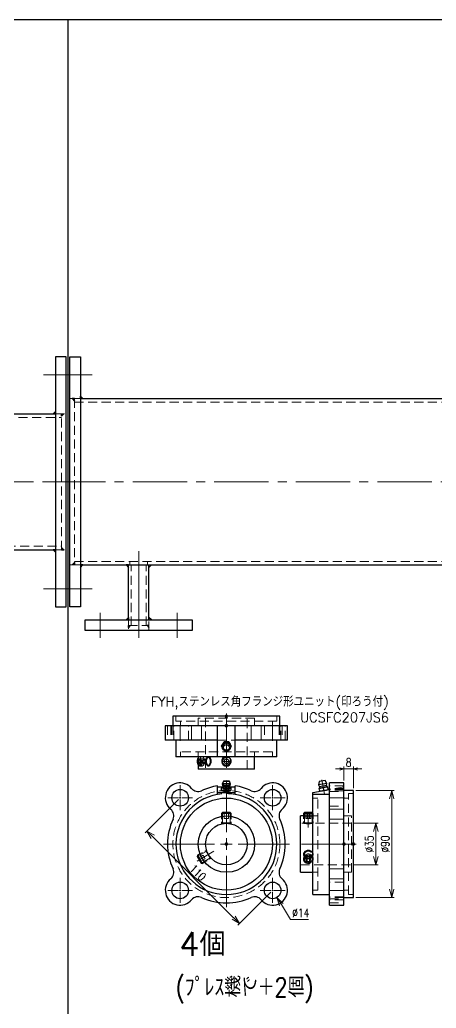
# Model space of a CAD drawing. Header units: millimetres. Extents: x 0 to 38884, y -3675 to 8056.
# Drawn here: x 26433 to 26783, y 7225 to 8056 of the extents above; entities that cross this region are included whole.
import ezdxf

# ---------------------------------------------------------------- set-up
doc = ezdxf.new("R2010")
doc.units = ezdxf.units.MM
doc.header["$LTSCALE"] = 2.4
doc.header["$PDMODE"] = 99
doc.header["$PDSIZE"] = 1
for name, pattern in [('CENTER2', [28.575, 19.05, -3.175, 3.175, -3.175]), ('Dashed', [2, 1, -1]), ('HIDDEN2', [4.7625, 3.175, -1.5875])]:
    doc.linetypes.add(name, pattern=pattern)
for name, color, linetype, lineweight in [('01_外形線', 7, 'Continuous', 25), ('02_細線', 5, 'Continuous', 13), ('03_かくれ線', 6, 'HIDDEN2', 13), ('04_中心線', 1, 'CENTER2', 9), ('06_文字', 7, 'Continuous', 13), ('07_寸法線', 3, 'Continuous', 9), ('08_DIM', 3, 'Continuous', 13)]:
    doc.layers.add(name, color=color, linetype=linetype, lineweight=lineweight)
doc.styles.add('KSS_TXT', font='txt.shx', dxfattribs={"bigfont": 'extfont2.shx'})
doc.styles.get("Standard").update_dxf_attribs({"font": 'txt.shx', "bigfont": 'extfont2.shx'})
doc.styles.add('寸法用', font='simplex.shx', dxfattribs={"width": 0.8, "bigfont": '@extfont2.shx'})
doc.dimstyles.new('機械製図用', dxfattribs={"dimtxt": 3.5, "dimasz": 3.5, "dimexe": 2, "dimexo": 0, "dimgap": 1.2, "dimtad": 1, "dimdsep": 46, "dimtxsty": '寸法用', "dimblk": 'OPEN30', "dimcen": 0, "dimclrd": 256, "dimclre": 256, "dimclrt": 7, "dimazin": 2, "dimtm": 1e-09, "dimtfac": 0.75, "dimtmove": 0, "dimatfit": 3, "dimldrblk": 'OPEN30', "dimfxl": 1, "dimlwd": -1, "dimlwe": -1, "dimarcsym": 0})
doc.dimstyles.new('機械製図用$3', dxfattribs={"dimtxt": 3.5, "dimasz": 3.5, "dimexe": 2, "dimexo": 0, "dimgap": 1.2, "dimtad": 1, "dimtih": 1, "dimtoh": 1, "dimdsep": 46, "dimtxsty": '寸法用', "dimblk": 'OPEN30', "dimcen": 0, "dimsd1": 1, "dimclrd": 256, "dimclre": 256, "dimclrt": 7, "dimazin": 2, "dimtm": 1e-09, "dimtfac": 0.75, "dimtofl": 0, "dimtmove": 0, "dimatfit": 3, "dimldrblk": 'OPEN30', "dimfxl": 1, "dimlwd": -1, "dimlwe": -1, "dimarcsym": 0})

# ---------------------------------------------------------------- blocks, each defined once
blk = doc.blocks.new('*U995')
at = {"layer": '04_中心線', "color": 0, "linetype": 'CENTER2', "transparency": 16777216}
for p, q in [((0, 9.9), (0, 53)), ((-53, 0), (-9.9, 0)), ((9.9, 0), (53, 0)), ((0, -53), (0, -9.9))]:
    blk.add_line(p, q, dxfattribs=at)
at = {"layer": '04_中心線', "color": 0, "linetype": 'Continuous', "transparency": 16777216}
for p, q in [((-4.95, 0), (4.95, 0)), ((0, -4.95), (0, 4.95))]:
    blk.add_line(p, q, dxfattribs=at)
blk = doc.blocks.new('*U996')
at = {"layer": '04_中心線', "color": 0, "linetype": 'CENTER2', "transparency": 16777216}
for p, q in [((0, 1.4), (0, 10.5)), ((-10.5, 0), (-1.4, 0)), ((1.4, 0), (10.5, 0)), ((0, -10.5), (0, -1.4))]:
    blk.add_line(p, q, dxfattribs=at)
at = {"layer": '04_中心線', "color": 0, "linetype": 'Continuous', "transparency": 16777216}
for p, q in [((-0.7, 0), (0.7, 0)), ((0, -0.7), (0, 0.7))]:
    blk.add_line(p, q, dxfattribs=at)
blk = doc.blocks.new('*U997')
at = {"layer": '04_中心線', "color": 0, "linetype": 'CENTER2', "transparency": 16777216}
for p, q in [((0, 1.4), (0, 10.5)), ((-10.5, 0), (-1.4, 0)), ((1.4, 0), (10.5, 0)), ((0, -10.5), (0, -1.4))]:
    blk.add_line(p, q, dxfattribs=at)
at = {"layer": '04_中心線', "color": 0, "linetype": 'Continuous', "transparency": 16777216}
for p, q in [((-0.7, 0), (0.7, 0)), ((0, -0.7), (0, 0.7))]:
    blk.add_line(p, q, dxfattribs=at)
blk = doc.blocks.new('*U998')
at = {"layer": '04_中心線', "color": 0, "linetype": 'CENTER2', "transparency": 16777216}
for p, q in [((0, 1.4), (0, 10.5)), ((-10.5, 0), (-1.4, 0)), ((1.4, 0), (10.5, 0)), ((0, -10.5), (0, -1.4))]:
    blk.add_line(p, q, dxfattribs=at)
at = {"layer": '04_中心線', "color": 0, "linetype": 'Continuous', "transparency": 16777216}
for p, q in [((-0.7, 0), (0.7, 0)), ((0, -0.7), (0, 0.7))]:
    blk.add_line(p, q, dxfattribs=at)
blk = doc.blocks.new('*U999')
at = {"layer": '04_中心線', "color": 0, "linetype": 'CENTER2', "transparency": 16777216}
for p, q in [((0, 1.4), (0, 10.5)), ((-10.5, 0), (-1.4, 0)), ((1.4, 0), (10.5, 0)), ((0, -10.5), (0, -1.4))]:
    blk.add_line(p, q, dxfattribs=at)
at = {"layer": '04_中心線', "color": 0, "linetype": 'Continuous', "transparency": 16777216}
for p, q in [((-0.7, 0), (0.7, 0)), ((0, -0.7), (0, 0.7))]:
    blk.add_line(p, q, dxfattribs=at)
blk = doc.blocks.new('_Open30')
at = {"color": 0, "linetype": 'ByBlock', "lineweight": -2}
for p, q in [((-1, 0.27), (0, 0)), ((0, 0), (-1, -0.27)), ((0, 0), (-1, 0))]:
    blk.add_line(p, q, dxfattribs=at)
blk = doc.blocks.new('*D1089')
at = {"layer": '07_寸法線', "transparency": 16777216}
for p, q in [((26715.26, 7408.34), (26747.51, 7408.34)), ((26745.51, 7401.34), (26745.51, 7325.34)), ((26715.26, 7318.34), (26747.51, 7318.34))]:
    blk.add_line(p, q, dxfattribs=at)
at = {"layer": 'Defpoints', "color": 0, "transparency": 16777216}
for p in [(26713.26, 7408.34), (26713.26, 7318.34), (26745.51, 7318.34)]:
    blk.add_point(p, dxfattribs=at)
at = {"layer": '07_寸法線', "transparency": 16777216, "xscale": 7, "yscale": 7, "zscale": 7}
for p, rotation in [((26745.51, 7408.34), 90), ((26745.51, 7318.34), 270)]:
    blk.add_blockref('_Open30', p, dxfattribs=dict(at, rotation=rotation))
at = {"layer": '07_寸法線', "color": 7, "transparency": 16777216, "insert": (26740.01, 7363.34), "char_height": 7, "attachment_point": 5, "rotation": 90, "style": '寸法用'}
blk.add_mtext('%%C90', dxfattribs=at)
blk = doc.blocks.new('*D1090')
at = {"layer": '07_寸法線', "transparency": 16777216}
for p, q in [((26705.26, 7416.73), (26705.26, 7428.47)), ((26713.26, 7410.34), (26713.26, 7428.47)), ((26701.76, 7426.47), (26698.26, 7426.47)), ((26713.26, 7426.47), (26705.26, 7426.47)), ((26716.76, 7426.47), (26720.26, 7426.47))]:
    blk.add_line(p, q, dxfattribs=at)
at = {"layer": 'Defpoints', "color": 0, "transparency": 16777216}
for p in [(26705.26, 7426.47), (26705.26, 7414.73), (26713.26, 7408.34)]:
    blk.add_point(p, dxfattribs=at)
at = {"layer": '07_寸法線', "transparency": 16777216, "xscale": 3.5, "yscale": 3.5, "zscale": 3.5}
blk.add_blockref('_Open30', (26705.26, 7426.47), dxfattribs=at)
at = {"layer": '07_寸法線', "transparency": 16777216, "xscale": 3.5, "yscale": 3.5, "zscale": 3.5, "rotation": 180}
blk.add_blockref('_Open30', (26713.26, 7426.47), dxfattribs=at)
at = {"layer": '07_寸法線', "color": 7, "transparency": 16777216, "insert": (26709.26, 7431.97), "char_height": 7, "attachment_point": 5, "style": '寸法用'}
blk.add_mtext('8', dxfattribs=at)
blk = doc.blocks.new('*D1080')
at = {"layer": '07_寸法線', "transparency": 16777216}
for p, q in [((26566.18, 7400.82), (26538.27, 7372.91)), ((26544.64, 7369.38), (26612.52, 7301.49)), ((26643.96, 7323.04), (26616.05, 7295.13))]:
    blk.add_line(p, q, dxfattribs=at)
at = {"layer": 'Defpoints', "color": 0, "transparency": 16777216}
for p in [(26567.59, 7402.23), (26645.37, 7324.45), (26617.47, 7296.55)]:
    blk.add_point(p, dxfattribs=at)
at = {"layer": '07_寸法線', "transparency": 16777216, "xscale": 7, "yscale": 7, "zscale": 7}
for p, rotation in [((26539.69, 7374.33), 135), ((26617.47, 7296.55), 315)]:
    blk.add_blockref('_Open30', p, dxfattribs=dict(at, rotation=rotation))
at = {"layer": '07_寸法線', "color": 7, "transparency": 16777216, "insert": (26582.47, 7339.33), "char_height": 7, "attachment_point": 5, "rotation": 315, "style": '寸法用'}
blk.add_mtext('110', dxfattribs=at)
blk = doc.blocks.new('*D1081')
at = {"layer": '07_寸法線', "transparency": 16777216}
for p, q in [((26660.31, 7300.02), (26652.67, 7312.5)), ((26675.64, 7300.02), (26660.31, 7300.02))]:
    blk.add_line(p, q, dxfattribs=at)
at = {"layer": 'Defpoints', "color": 0, "transparency": 16777216}
for p in [(26641.72, 7330.42), (26649.02, 7318.48)]:
    blk.add_point(p, dxfattribs=at)
at = {"layer": '07_寸法線', "transparency": 16777216, "xscale": 7, "yscale": 7, "zscale": 7, "rotation": 121.4334203370052}
blk.add_blockref('_Open30', (26649.02, 7318.48), dxfattribs=at)
at = {"layer": '07_寸法線', "color": 7, "transparency": 16777216, "insert": (26668.97, 7305.52), "char_height": 7, "attachment_point": 5, "style": '寸法用'}
blk.add_mtext('∅14', dxfattribs=at)
blk = doc.blocks.new('*D1082')
at = {"layer": '07_寸法線', "transparency": 16777216}
for p, q in [((26713.76, 7380.84), (26734.1, 7380.84)), ((26732.1, 7373.84), (26732.1, 7352.84)), ((26713.76, 7345.84), (26734.1, 7345.84))]:
    blk.add_line(p, q, dxfattribs=at)
at = {"layer": 'Defpoints', "color": 0, "transparency": 16777216}
for p in [(26711.76, 7380.84), (26711.76, 7345.84), (26732.1, 7345.84)]:
    blk.add_point(p, dxfattribs=at)
at = {"layer": '07_寸法線', "transparency": 16777216, "xscale": 7, "yscale": 7, "zscale": 7}
for p, rotation in [((26732.1, 7380.84), 90), ((26732.1, 7345.84), 270)]:
    blk.add_blockref('_Open30', p, dxfattribs=dict(at, rotation=rotation))
at = {"layer": '07_寸法線', "color": 7, "transparency": 16777216, "insert": (26726.6, 7363.34), "char_height": 7, "attachment_point": 5, "rotation": 90, "style": '寸法用'}
blk.add_mtext('%%C35', dxfattribs=at)

msp = doc.modelspace()

# ---------------------------------------------------------------- linework, layer by layer
at = {"color": 0}
for p, q in [((26483.7122, 7737.7311), (27755.7122, 7737.7311)), ((25908.7126, 7724.9811), (26462.7122, 7724.9811)), ((25908.7126, 7610.6811), (26462.7122, 7610.6811)), ((26483.7122, 7597.9311), (27755.7122, 7597.9311)), ((26524.0622, 7551.8311), (26524.0622, 7597.9311)), ((26541.3622, 7551.8311), (26541.3622, 7597.9311))]:
    msp.add_line(p, q, dxfattribs=at)
for points in [[(26462.7122, 7562.8311), (26471.7122, 7562.8311), (26471.7122, 7772.8311), (26462.7122, 7772.8311)], [(26483.7122, 7562.8311), (26474.7122, 7562.8311), (26474.7122, 7772.8311), (26483.7122, 7772.8311)], [(26487.7122, 7551.8311), (26577.7122, 7551.8311), (26577.7122, 7542.8311), (26487.7122, 7542.8311)]]:
    msp.add_lwpolyline(points, close=True, dxfattribs=at)
at = {"color": 3}
for points in [[(26478.7122, 7735.7311), (26478.7122, 7737.7311), (26476.7122, 7737.7311), (26478.7122, 7735.7311)], [(26485.7122, 7737.7311), (26483.7122, 7737.7311), (26483.7122, 7739.7311), (26485.7122, 7737.7311)], [(26478.7122, 7599.9311), (26478.7122, 7597.9311), (26476.7122, 7597.9311), (26478.7122, 7599.9311)], [(26485.7122, 7597.9311), (26483.7122, 7597.9311), (26483.7122, 7595.9311), (26485.7122, 7597.9311)], [(26524.0622, 7595.9311), (26524.0622, 7597.9311), (26522.0622, 7597.9311), (26524.0622, 7595.9311)], [(26541.3622, 7595.9311), (26541.3622, 7597.9311), (26543.3622, 7597.9311), (26541.3622, 7595.9311)], [(26524.0622, 7553.8311), (26524.0622, 7551.8311), (26522.0622, 7551.8311), (26524.0622, 7553.8311)], [(26541.3622, 7553.8311), (26541.3622, 7551.8311), (26543.3622, 7551.8311), (26541.3622, 7553.8311)]]:
    msp.add_lwpolyline(points, dxfattribs=at)
for points in [[(26462.7122, 7724.9811), (26460.7122, 7724.9811), (26460.7122, 7724.9811), (26462.7122, 7726.9811)], [(26467.7122, 7724.9811), (26469.7122, 7724.9811), (26469.7122, 7724.9811), (26467.7122, 7722.9811)], [(26462.7122, 7610.6811), (26460.7122, 7610.6811), (26460.7122, 7610.6811), (26462.7122, 7608.6811)], [(26467.7122, 7610.6811), (26469.7122, 7610.6811), (26469.7122, 7610.6811), (26467.7122, 7612.6811)], [(26524.0622, 7546.9311), (26525.5622, 7546.9311), (26525.5622, 7546.9311), (26524.0622, 7545.4311)], [(26541.3622, 7546.9311), (26539.8622, 7546.9311), (26539.8622, 7546.9311), (26541.3622, 7545.4311)]]:
    msp.add_lwpolyline(points, close=True, dxfattribs=at)
at = {"layer": '01_外形線'}
for points in [[(26651.4823, 7470.7947), (26561.4823, 7470.7947)], [(26561.4823, 7470.7947), (26561.4823, 7462.7947)], [(26651.4823, 7462.7947), (26651.4823, 7470.7947)], [(26657.8732, 7462.7947), (26555.0914, 7462.7947)], [(26555.0914, 7462.7947), (26555.0914, 7450.7947)], [(26598.9823, 7436.7947), (26598.9823, 7462.7947)], [(26613.9823, 7436.7947), (26613.9823, 7462.7947)], [(26657.8732, 7450.7947), (26657.8732, 7462.7947)], [(26598.9823, 7450.7947), (26555.0914, 7450.7947)], [(26564.0823, 7450.7947), (26564.0823, 7436.7947)], [(26603.4512, 7447.6181), (26602.4408, 7445.8404)], [(26602.4408, 7445.5252), (26603.4512, 7447.1944)], [(26602.4408, 7445.8404), (26602.4408, 7445.5252)], [(26603.0722, 7444.4021), (26602.4408, 7445.5252)], [(26604.4616, 7449.2872), (26603.4512, 7447.6181)], [(26603.4512, 7447.1944), (26604.4616, 7448.9721)], [(26606.4823, 7449.3415), (26606.3387, 7449.3412), (26605.867, 7449.3361), (26605.3986, 7449.3251), (26604.4616, 7449.2872)], [(26604.4616, 7449.2872), (26604.4616, 7448.9721)], [(26604.4616, 7448.9721), (26604.9532, 7448.9498), (26605.4516, 7448.9327), (26605.9652, 7448.9216), (26606.4823, 7448.9178)], [(26608.503, 7449.2872), (26608.0113, 7449.3095), (26607.513, 7449.3266), (26606.9993, 7449.3377), (26606.4823, 7449.3415)], [(26606.4823, 7448.9178), (26606.6259, 7448.9181), (26607.0976, 7448.9232), (26607.5659, 7448.9342), (26608.503, 7448.9721)], [(26609.5134, 7447.6181), (26608.503, 7449.2872)], [(26608.503, 7449.2872), (26608.503, 7448.9721)], [(26608.503, 7448.9721), (26609.5134, 7447.1944)], [(26610.5237, 7445.8404), (26609.5134, 7447.6181)], [(26609.5134, 7447.1944), (26610.5237, 7445.5252)], [(26609.8934, 7444.404), (26609.5134, 7443.7476)], [(26610.5237, 7445.5252), (26609.8934, 7444.404)], [(26610.5237, 7445.8404), (26610.5237, 7445.5252)], [(26657.8732, 7450.7947), (26613.9823, 7450.7947)], [(26648.8823, 7436.7947), (26648.8823, 7450.7947)], [(26648.8823, 7436.7947), (26564.0823, 7436.7947)], [(26582.7573, 7436.7947), (26582.7573, 7426.3947)], [(26583.0422, 7436.1607), (26582.7573, 7435.7578)], [(26604.4616, 7442.0784), (26604.3072, 7442.3272)], [(26604.6686, 7442.0684), (26604.4616, 7442.0784)], [(26606.4823, 7442.0241), (26605.9539, 7442.0281)], [(26608.503, 7442.0784), (26608.2929, 7442.0683)], [(26608.6546, 7442.3227), (26608.503, 7442.0784)], [(26630.2073, 7426.3947), (26630.2073, 7436.7947)], [(26582.7573, 7435.7578), (26582.5993, 7435.5344)], [(26582.5993, 7430.2549), (26582.7573, 7430.0315)], [(26582.7573, 7430.0315), (26583.0422, 7429.6287)], [(26606.4823, 7434.9154), (26604.7323, 7433.905)], [(26604.7323, 7433.905), (26604.7323, 7431.8843)], [(26604.7323, 7431.8843), (26606.4823, 7430.8739)], [(26608.2323, 7433.905), (26606.4823, 7434.9154)], [(26606.4823, 7430.8739), (26608.2323, 7431.8843)], [(26608.2323, 7433.905), (26608.2323, 7431.8843)], [(26630.2073, 7426.3947), (26582.7573, 7426.3947)], [(26598.9823, 7405.072), (26598.9823, 7412.2691)], [(26598.9823, 7411.3251), (26603.2337, 7411.3251)], [(26603.5164, 7411.9471), (26602.9931, 7410.796)], [(26603.0267, 7413.6329), (26603.526, 7411.9139)], [(26603.9267, 7416.3483), (26603.0283, 7413.6985)], [(26603.1495, 7410.9338), (26603.0655, 7410.8883)], [(26603.5315, 7411.9802), (26603.5164, 7411.9471)], [(26609.9363, 7413.6985), (26609.0379, 7416.3483)], [(26609.4482, 7411.9471), (26609.4331, 7411.9802)], [(26609.4385, 7411.9139), (26609.9379, 7413.6329)], [(26609.9714, 7410.796), (26609.4482, 7411.9471)], [(26609.7309, 7411.3251), (26613.9823, 7411.3251)], [(26609.8988, 7410.8884), (26609.8151, 7410.9338)], [(26613.9823, 7405.072), (26613.9823, 7412.2691)], [(26684.4284, 7415.8776), (26684.0109, 7413.0623)], [(26690.8257, 7414.264), (26684.0109, 7413.0623)], [(26684.0109, 7413.0623), (26684.8072, 7411.4258)], [(26689.4706, 7416.7667), (26684.4284, 7415.8776)], [(26684.8072, 7411.4258), (26684.4855, 7410.1404)], [(26691.3791, 7411.3559), (26684.4855, 7410.1404)], [(26690.6372, 7412.4538), (26684.8072, 7411.4258)], [(26689.6557, 7411.052), (26689.5337, 7411.0288), (26689.1365, 7410.9289), (26688.748, 7410.7959), (26687.9866, 7410.4403)], [(26690.8257, 7414.264), (26689.4706, 7416.7667)], [(26691.4334, 7411.048), (26690.9918, 7411.1003), (26690.5497, 7411.1225), (26690.1005, 7411.108), (26689.6557, 7411.052)], [(26690.6372, 7412.4538), (26690.8257, 7414.264)], [(26691.3791, 7411.3559), (26690.6372, 7412.4538)], [(26691.3791, 7411.3559), (26691.8028, 7408.953)], [(26705.256, 7414.7315), (26693.256, 7414.7315)], [(26693.256, 7311.9498), (26693.256, 7414.7315)], [(26705.256, 7311.9498), (26705.256, 7414.7315)], [(26598.9823, 7406.7406), (26613.9823, 7406.7406)], [(26602.4408, 7410.4403), (26602.9358, 7410.8125), (26603.0173, 7410.8612)], [(26603.4512, 7410.4443), (26603.3795, 7410.4642), (26602.9094, 7410.514), (26602.4408, 7410.4403)], [(26602.4408, 7408.6531), (26602.4408, 7410.4403)], [(26602.4408, 7408.6531), (26602.9358, 7408.2808), (26603.0711, 7408.2021)], [(26603.0173, 7410.8612), (26603.0711, 7410.8913)], [(26603.0655, 7408.2051), (26603.1495, 7408.1596)], [(26603.0711, 7408.2021), (26603.4512, 7408.0413)], [(26604.4616, 7409.8325), (26603.9666, 7410.2048), (26603.4512, 7410.4443)], [(26603.4512, 7408.0413), (26603.5229, 7408.0214), (26603.993, 7407.9716), (26604.4616, 7408.0453)], [(26606.4823, 7410.1404), (26606.3387, 7410.1387), (26605.3986, 7410.0472), (26604.4616, 7409.8325)], [(26604.4616, 7408.0453), (26604.4616, 7409.8325)], [(26604.4616, 7408.0453), (26605.4516, 7407.8219), (26606.4823, 7407.7374)], [(26608.503, 7409.8325), (26607.513, 7410.0559), (26606.4823, 7410.1404)], [(26606.4823, 7407.7374), (26606.6259, 7407.7391), (26607.5659, 7407.8306), (26608.503, 7408.0453)], [(26609.5134, 7410.4443), (26609.4416, 7410.421), (26608.9716, 7410.1881), (26608.503, 7409.8325)], [(26608.503, 7408.0453), (26608.503, 7409.8325)], [(26608.503, 7408.0453), (26608.998, 7407.9708), (26609.5134, 7408.0413)], [(26610.5237, 7410.4403), (26610.0287, 7410.5148), (26609.5134, 7410.4443)], [(26609.5134, 7408.0413), (26609.5851, 7408.0646), (26609.8934, 7408.202)], [(26609.8151, 7408.1596), (26609.8988, 7408.2049)], [(26609.8934, 7410.8914), (26609.948, 7410.8609)], [(26609.8934, 7408.202), (26610.0552, 7408.2975), (26610.5237, 7408.6531)], [(26609.948, 7410.8609), (26610.0552, 7410.7959), (26610.5237, 7410.4403)], [(26610.5237, 7408.6531), (26610.5237, 7410.4403)], [(26679.256, 7406.7406), (26693.256, 7409.2092)], [(26679.256, 7320.9406), (26679.256, 7406.7406)], [(26693.256, 7405.072), (26679.256, 7405.072)], [(26684.9092, 7407.7374), (26684.4855, 7410.1404)], [(26686.2089, 7410.4443), (26686.0868, 7410.421), (26685.6896, 7410.3211), (26685.3012, 7410.1881), (26684.5398, 7409.8325)], [(26684.8549, 7408.0453), (26685.2965, 7407.993), (26685.7386, 7407.9708), (26686.1878, 7407.9853), (26686.6326, 7408.0413)], [(26687.9866, 7410.4403), (26687.545, 7410.4926), (26687.1029, 7410.5148), (26686.6537, 7410.5003), (26686.2089, 7410.4443)], [(26686.6326, 7408.0413), (26686.7547, 7408.0646), (26687.1519, 7408.1644), (26687.5403, 7408.2975), (26688.3017, 7408.6531)], [(26688.3017, 7408.6531), (26687.9866, 7410.4403)], [(26688.3017, 7408.6531), (26688.7433, 7408.6008), (26689.1855, 7408.5786), (26689.6346, 7408.5931), (26690.0794, 7408.6491)], [(26690.0794, 7408.6491), (26690.2015, 7408.6723), (26690.5987, 7408.7722), (26690.9871, 7408.9052), (26691.7486, 7409.2608)], [(26713.256, 7408.3406), (26705.256, 7408.3406)], [(26713.256, 7318.3406), (26713.256, 7408.3406)], [(26603.2493, 7389.8406), (26602.4823, 7389.0736)], [(26602.4823, 7389.0736), (26602.4823, 7386.7281)], [(26610.4823, 7389.0736), (26602.4823, 7389.0736)], [(26609.7153, 7389.8406), (26603.2493, 7389.8406)], [(26610.4823, 7389.0736), (26609.7153, 7389.8406)], [(26610.4823, 7386.726), (26610.4823, 7389.0736)], [(26668.856, 7339.6156), (26668.856, 7387.0656)], [(26671.3694, 7387.0656), (26668.856, 7387.0656)], [(26672.123, 7389.8406), (26671.356, 7389.0736)], [(26671.356, 7389.0736), (26671.356, 7387.0634)], [(26679.256, 7389.0736), (26671.356, 7389.0736)], [(26675.356, 7386.726), (26674.6994, 7386.7352), (26674.0427, 7386.7629), (26673.4414, 7386.8042), (26672.8776, 7386.857), (26672.3934, 7386.9129), (26671.9801, 7386.9684), (26671.6705, 7387.0146), (26671.4587, 7387.0485), (26671.3636, 7387.0644), (26671.356, 7387.0656)], [(26678.589, 7389.8406), (26672.123, 7389.8406)], [(26679.2685, 7387.051), (26679.1503, 7387.0318), (26678.8926, 7386.9919), (26678.529, 7386.9403), (26678.0838, 7386.8846), (26677.5479, 7386.8285), (26676.9614, 7386.781), (26676.3104, 7386.7455), (26675.8403, 7386.731), (26675.356, 7386.726)], [(26679.256, 7389.1736), (26678.589, 7389.8406)], [(26582.1969, 7353.9382), (26581.9161, 7352.8905)], [(26581.9161, 7352.8905), (26585.1491, 7347.2908)], [(26584.23, 7355.112), (26582.1969, 7353.9382)], [(26582.1969, 7353.9382), (26586.1969, 7347.01)], [(26585.1491, 7347.2908), (26586.1969, 7347.01)], [(26586.1969, 7347.01), (26588.2282, 7348.1828)], [(26668.856, 7339.6156), (26679.256, 7339.6156)], [(26679.256, 7320.9406), (26693.256, 7320.9406)], [(26693.256, 7311.9498), (26705.256, 7311.9498)], [(26705.256, 7318.3406), (26713.256, 7318.3406)]]:
    msp.add_lwpolyline(points, dxfattribs=at)
for points in [[(26605.5935, 7436.7947, 8.88819442), (26607.3711, 7436.7947)], [(26607.3711, 7436.7947, 0.11250879), (26605.5935, 7436.7947)], [(26577.2643, 7410.1489, 1.10476101), (26559.674, 7392.5587)], [(26598.9823, 7412.2691, 0.07080143), (26585.6299, 7408.2341)], [(26627.3347, 7408.2341, 0.07080143), (26613.9823, 7412.2691)], [(26653.2906, 7392.5587, 1.10476101), (26635.7003, 7410.1489)], [(26598.9823, 7405.072, 11.21752041), (26613.9823, 7405.072)], [(26577.2643, 7410.1489, 0.34244041), (26585.6299, 7408.2341)], [(26627.3347, 7408.2341, 0.34244041), (26635.7003, 7410.1489)], [(26561.5888, 7384.193, 0.34244041), (26559.674, 7392.5587)], [(26653.2906, 7392.5587, 0.34244041), (26651.3758, 7384.193)], [(26561.5888, 7384.193, 0.22090926), (26561.5888, 7342.4882)], [(26651.3758, 7342.4882, 0.22090926), (26651.3758, 7384.193)], [(26559.674, 7334.1226, 0.34244041), (26561.5888, 7342.4882)], [(26651.3758, 7342.4882, 0.34244041), (26653.2906, 7334.1226)], [(26559.674, 7334.1226, 1.10476101), (26577.2643, 7316.5323)], [(26635.7003, 7316.5323, 1.10476102), (26653.2906, 7334.1226)], [(26585.6299, 7318.4471, 0.34244041), (26577.2643, 7316.5323)], [(26585.6299, 7318.4471, 0.22090926), (26627.3347, 7318.4471)], [(26635.7003, 7316.5323, 0.3424404), (26627.3347, 7318.4471)]]:
    msp.add_lwpolyline(points, format="xyb", dxfattribs=at)
for centre, radius in [((26567.5914, 7402.2315), 7), ((26645.3732, 7402.2315), 7), ((26606.4823, 7363.3406), 38.665), ((26606.4823, 7363.3406), 23.725), ((26606.4823, 7363.3406), 17.5), ((26567.5914, 7324.4498), 7), ((26645.3732, 7324.4498), 7)]:
    msp.add_circle(centre, radius, dxfattribs=at)
for centre, major_axis, ratio, start_param, end_param in [((26606.4823, 7445.471), (3.5, 0), 0.98480775, 2.61799388, 3.29293182), ((26606.4823, 7445.471), (3.5, 0), 0.98480775, 1.57079633, 2.61799388), ((26606.4823, 7445.471), (3.5, 0), 0.98480775, 0.52359878, 1.57079633), ((26606.4823, 7445.471), (3.5, 0), 0.98480775, 6.13184614, 6.80678408), ((26583.5326, 7432.8947), (0, -3.233), 0.5, 3.75707236, 5.6677056), ((26584.1969, 7432.8947), (0, -4), 0.5, 3.94508398, 5.47969398), ((26606.4823, 7413.6632), (-3.46, 0), 0.17364818, 6.22437575, 9.48358751), ((26606.4823, 7411.9398), (-2.96, 0), 0.17364818, 0.05040047, 3.09119218), ((26606.4823, 7410.7481), (-3.5, 0), 0.17364818, 6.20441249, 9.50355078), ((26606.4823, 7408.3452), (3.5, 0), 0.17364818, 3.45195878, 3.66519143), ((26606.4823, 7408.3452), (3.5, 0), 0.17364818, 3.66519143, 5.97281918)]:
    msp.add_ellipse(centre, major_axis=major_axis, ratio=ratio, start_param=start_param, end_param=end_param, dxfattribs=at)
for centre, major_axis, ratio in [((26606.4823, 7444.957), (-3.46, 0), 0.98480775), ((26606.4823, 7444.4881), (-2.56, 0), 0.98480775), ((26606.4823, 7416.3221), (-2.56, 0), 0.17364818)]:
    msp.add_ellipse(centre, major_axis=major_axis, ratio=ratio, dxfattribs=at)
for p in [(26606.4823, 7470.7947), (26606.4823, 7462.7947), (26606.4823, 7363.3406), (26606.4823, 7363.3406), (26705.256, 7363.3406), (26713.256, 7363.3406)]:
    msp.add_point(p, dxfattribs=at)
at = {"layer": '02_細線'}
for points in [[(26577.2643, 7462.7947), (26577.2643, 7450.7947)], [(26585.6299, 7462.7947), (26585.6299, 7450.7947)], [(26627.3347, 7462.7947), (26627.3347, 7450.7947)], [(26635.7003, 7462.7947), (26635.7003, 7450.7947)], [(26603.2493, 7389.8406), (26603.2493, 7386.8443)], [(26609.7153, 7389.8406), (26609.7153, 7386.8443)], [(26672.123, 7389.8406), (26672.123, 7386.9488)], [(26678.589, 7389.8406), (26678.589, 7386.9488)], [(26705.256, 7392.5587), (26693.256, 7392.5587)], [(26705.256, 7384.193), (26693.256, 7384.193)], [(26581.9161, 7352.8905), (26584.511, 7354.3886)], [(26585.1491, 7347.2908), (26587.744, 7348.7889)], [(26705.256, 7342.4882), (26693.256, 7342.4882)], [(26705.256, 7334.1226), (26693.256, 7334.1226)]]:
    msp.add_lwpolyline(points, dxfattribs=at)
msp.add_lwpolyline([(26607.319, 7436.0175, 3.73205081), (26609.6051, 7433.7314)], format="xyb", dxfattribs=at)
at = {"layer": '03_かくれ線'}
for p, q in [((26474.7122, 7737.7311), (26483.7122, 7737.7311)), ((26478.7122, 7737.7311), (26478.7122, 7597.9311)), ((26478.7122, 7737.7311), (26483.7122, 7737.7311)), ((26478.7122, 7734.7311), (27764.7122, 7734.7311)), ((25768.7122, 7721.9811), (26467.7122, 7721.9811)), ((26462.7122, 7724.9811), (26471.7122, 7724.9811)), ((26462.7122, 7724.9811), (26467.7122, 7724.9811)), ((26467.7122, 7610.6811), (26467.7122, 7724.9811)), ((25758.7122, 7613.6811), (26467.7122, 7613.6811)), ((26462.7122, 7610.6811), (26471.7122, 7610.6811)), ((26462.7122, 7610.6811), (26467.7122, 7610.6811)), ((26474.7122, 7597.9311), (26483.7122, 7597.9311)), ((26478.7122, 7600.9311), (27764.7122, 7600.9311)), ((26478.7122, 7597.9311), (26483.7122, 7597.9311)), ((26525.2122, 7597.9311), (26525.2122, 7600.9311)), ((26526.3622, 7546.9311), (26526.3622, 7597.9311)), ((26539.0622, 7546.9311), (26539.0622, 7597.9311)), ((26540.2122, 7597.9311), (26540.2122, 7600.9311)), ((26524.0622, 7551.8311), (26524.0622, 7542.8311)), ((26524.0622, 7546.9311), (26541.3622, 7546.9311)), ((26541.3622, 7542.8311), (26541.3622, 7551.8311))]:
    msp.add_line(p, q, dxfattribs=at)
for points in [[(26564.0823, 7470.7947), (26564.0823, 7466.7947)], [(26630.2073, 7469.2947), (26582.7573, 7469.2947)], [(26582.7573, 7469.2947), (26582.7573, 7462.7947)], [(26588.9823, 7469.2947), (26588.9823, 7426.3947)], [(26623.9823, 7426.3947), (26623.9823, 7469.2947)], [(26630.2073, 7462.7947), (26630.2073, 7469.2947)], [(26648.8823, 7466.7947), (26648.8823, 7470.7947)], [(26556.9823, 7462.7947), (26556.9823, 7450.7947)], [(26559.674, 7462.7947), (26559.674, 7450.7947)], [(26560.5914, 7462.7947), (26560.5914, 7450.7947)], [(26561.5888, 7462.7947), (26561.5888, 7450.7947)], [(26562.2402, 7450.7947), (26562.2402, 7462.7947)], [(26648.8823, 7466.7947), (26564.0823, 7466.7947)], [(26567.8173, 7466.7947), (26567.8173, 7462.7947)], [(26574.5914, 7450.7947), (26574.5914, 7462.7947)], [(26638.3732, 7462.7947), (26638.3732, 7450.7947)], [(26645.1473, 7462.7947), (26645.1473, 7466.7947)], [(26650.7244, 7462.7947), (26650.7244, 7450.7947)], [(26651.3758, 7462.7947), (26651.3758, 7450.7947)], [(26652.3732, 7450.7947), (26652.3732, 7462.7947)], [(26653.2906, 7462.7947), (26653.2906, 7450.7947)], [(26655.9823, 7450.7947), (26655.9823, 7462.7947)], [(26598.9823, 7450.7947), (26613.9823, 7450.7947)], [(26602.4408, 7445.8404), (26603.4512, 7444.1713)], [(26603.4512, 7443.7476), (26603.0722, 7444.4021)], [(26603.4512, 7444.1713), (26604.4616, 7442.3936)], [(26608.503, 7442.3936), (26609.5134, 7444.1713)], [(26609.5134, 7444.1713), (26610.5237, 7445.8404)], [(26645.1473, 7440.7947), (26567.8173, 7440.7947)], [(26567.8173, 7440.7947), (26567.8173, 7436.7947)], [(26582.7573, 7440.7947), (26582.7573, 7436.7947)], [(26585.9364, 7436.8947), (26584.1969, 7436.8947)], [(26585.936, 7436.8947), (26585.6335, 7436.8461), (26585.332, 7436.689), (26585.0618, 7436.4265), (26584.8266, 7436.0676), (26584.6274, 7435.6152), (26584.4682, 7435.0865), (26584.3491, 7434.4908), (26584.2709, 7433.849), (26584.2402, 7433.3754), (26584.23, 7432.8947)], [(26585.9357, 7428.8947), (26586.1573, 7428.9185), (26586.5018, 7429.046), (26586.8445, 7429.2788), (26587.175, 7429.6133), (26587.4794, 7430.038), (26587.7481, 7430.5492), (26587.9663, 7431.1269), (26588.123, 7431.7568), (26588.2116, 7432.4197), (26588.2266, 7433.0883), (26588.17, 7433.7514), (26588.0444, 7434.3858), (26587.8568, 7434.9787), (26587.6123, 7435.5183), (26587.3239, 7435.9848), (26586.9993, 7436.3681), (26586.6546, 7436.6531), (26586.3043, 7436.8293), (26585.9589, 7436.8944), (26585.936, 7436.8947)], [(26591.3268, 7428.8947), (26591.0069, 7428.9502), (26590.7166, 7429.1135), (26590.4625, 7429.3805), (26590.2465, 7429.7423), (26590.0675, 7430.1976), (26589.928, 7430.7283), (26589.8256, 7431.3287), (26589.7601, 7431.9754), (26589.7305, 7432.6385), (26589.7345, 7433.3092), (26589.7711, 7433.9545), (26589.8408, 7434.5704), (26589.9464, 7435.1444), (26590.0889, 7435.6571), (26590.2749, 7436.1036), (26590.5016, 7436.4598), (26590.7692, 7436.7146), (26590.9316, 7436.8088)], [(26590.1721, 7436.1607), (26589.9507, 7435.8475)], [(26590.9316, 7436.8088), (26591.0729, 7436.8606), (26591.3268, 7436.8947)], [(26591.3268, 7436.8947), (26591.5331, 7436.8741), (26591.7451, 7436.8129), (26591.7794, 7436.7994)], [(26591.7794, 7436.7994), (26592.0951, 7436.6283), (26592.441, 7436.3444), (26592.7745, 7435.9617), (26593.0767, 7435.4954), (26593.3385, 7434.945), (26593.5412, 7434.3352), (26593.6722, 7433.6861), (26593.7268, 7433.0136), (26593.7019, 7432.3536), (26593.6025, 7431.7089), (26593.4336, 7431.1004), (26593.205, 7430.5409), (26592.92, 7430.0353), (26592.5969, 7429.6091), (26592.2442, 7429.2708), (26591.8811, 7429.0359), (26591.5998, 7428.9303), (26591.3268, 7428.8947)], [(26592.2601, 7435.5344), (26592.0387, 7435.8475)], [(26604.3072, 7442.3272), (26603.4512, 7443.7476)], [(26604.4616, 7442.3936), (26604.9532, 7442.4158), (26605.4516, 7442.4329), (26605.9652, 7442.444), (26606.4823, 7442.4478)], [(26604.4616, 7442.3936), (26604.4616, 7442.0784)], [(26605.9539, 7442.0281), (26605.867, 7442.0295), (26605.3986, 7442.0406), (26604.6686, 7442.0684)], [(26606.4823, 7442.4478), (26606.6259, 7442.4475), (26607.0976, 7442.4424), (26607.5659, 7442.4314), (26608.503, 7442.3936)], [(26608.2929, 7442.0683), (26608.0113, 7442.0562), (26607.513, 7442.039), (26606.9993, 7442.028), (26606.4823, 7442.0241)], [(26608.503, 7442.3936), (26608.503, 7442.0784)], [(26609.5134, 7443.7476), (26608.6546, 7442.3227)], [(26630.2073, 7436.7947), (26630.2073, 7440.7947)], [(26645.1473, 7436.7947), (26645.1473, 7440.7947)], [(26582.6576, 7433.905), (26583.5326, 7434.9154)], [(26582.6576, 7433.905), (26582.6576, 7431.8843)], [(26588.7377, 7433.905), (26582.6576, 7433.905)], [(26583.5326, 7430.8739), (26582.6576, 7431.8843)], [(26588.7377, 7431.8843), (26582.6576, 7431.8843)], [(26587.8627, 7434.9154), (26583.5326, 7434.9154)], [(26583.5326, 7434.9154), (26584.4076, 7433.905)], [(26584.4076, 7431.8843), (26583.5326, 7430.8739)], [(26587.8627, 7430.8739), (26583.5326, 7430.8739)], [(26584.1969, 7428.8947), (26585.9378, 7428.8947)], [(26584.23, 7432.8947), (26584.2498, 7432.2286), (26584.3089, 7431.5813), (26584.408, 7430.972), (26584.5467, 7430.4163), (26584.7273, 7429.926), (26584.9472, 7429.5188), (26585.2068, 7429.2057), (26585.5003, 7428.9974), (26585.8191, 7428.902), (26585.9357, 7428.8947)], [(26584.4076, 7433.905), (26584.4076, 7431.8843)], [(26586.9877, 7433.905), (26587.8627, 7434.9154)], [(26586.9877, 7431.8843), (26586.9877, 7433.905)], [(26587.8627, 7430.8739), (26586.9877, 7431.8843)], [(26587.8627, 7434.9154), (26588.7377, 7433.905)], [(26588.7377, 7431.8843), (26587.8627, 7430.8739)], [(26588.7377, 7433.905), (26588.7377, 7431.8843)], [(26589.9507, 7429.9418), (26590.1721, 7429.6287)], [(26592.0387, 7429.9418), (26592.2601, 7430.2549)], [(26603.0711, 7410.8913), (26603.4512, 7411.052)], [(26603.2337, 7411.3251), (26609.7309, 7411.3251)], [(26603.4512, 7411.052), (26603.5229, 7411.0719), (26603.993, 7411.1218), (26604.4616, 7411.048)], [(26604.4616, 7411.048), (26605.4516, 7411.2714), (26606.4823, 7411.3559)], [(26604.4616, 7409.8325), (26604.4616, 7411.048)], [(26606.4823, 7411.3559), (26606.6259, 7411.3542), (26607.5659, 7411.2627), (26608.503, 7411.048)], [(26608.503, 7411.048), (26608.998, 7411.1225), (26609.5134, 7411.052)], [(26608.503, 7409.8325), (26608.503, 7411.048)], [(26609.5134, 7411.052), (26609.5851, 7411.0288), (26609.8934, 7410.8914)], [(26705.256, 7412.2691), (26693.256, 7412.2691)], [(26705.256, 7411.3251), (26693.256, 7409.2092)], [(26603.4512, 7408.6491), (26603.3795, 7408.6292), (26602.9094, 7408.5793), (26602.4408, 7408.6531)], [(26604.4616, 7409.2608), (26603.9666, 7408.8886), (26603.4512, 7408.6491)], [(26606.4823, 7408.953), (26606.3387, 7408.9546), (26605.3986, 7409.0462), (26604.4616, 7409.2608)], [(26608.503, 7409.2608), (26607.513, 7409.0375), (26606.4823, 7408.953)], [(26609.5134, 7408.6491), (26609.4416, 7408.6723), (26608.9716, 7408.9052), (26608.503, 7409.2608)], [(26610.5237, 7408.6531), (26610.0287, 7408.5786), (26609.5134, 7408.6491)], [(26705.256, 7410.1489), (26693.256, 7410.1489)], [(26705.256, 7409.2315), (26693.256, 7409.2315)], [(26705.256, 7408.2341), (26693.256, 7408.2341)], [(26693.256, 7407.5827), (26705.256, 7407.5827)], [(26709.256, 7320.9406), (26709.256, 7405.7406)], [(26713.256, 7405.7406), (26709.256, 7405.7406)], [(26683.256, 7402.0056), (26679.256, 7402.0056)], [(26683.256, 7324.6756), (26683.256, 7402.0056)], [(26693.256, 7395.2315), (26705.256, 7395.2315)], [(26709.256, 7402.0056), (26705.256, 7402.0056)], [(26603.2493, 7386.8443), (26603.2493, 7381.2241)], [(26604.7323, 7384.8406), (26604.7323, 7389.8406)], [(26606.4823, 7384.8406), (26606.4823, 7389.8406)], [(26608.2323, 7384.8406), (26608.2323, 7389.8406)], [(26609.7153, 7386.8443), (26609.7153, 7381.2241)], [(26672.123, 7386.9492), (26672.123, 7380.8406)], [(26673.3353, 7384.8406), (26673.3353, 7389.8406)], [(26674.3456, 7384.8406), (26674.3456, 7389.8406)], [(26675.1162, 7386.7272), (26675.4688, 7386.7263)], [(26676.3664, 7384.8406), (26676.3664, 7389.8406)], [(26677.3767, 7384.8406), (26677.3767, 7389.8406)], [(26678.589, 7386.9492), (26678.589, 7380.8406)], [(26679.356, 7389.0736), (26679.256, 7389.1736)], [(26679.356, 7389.0736), (26679.256, 7389.0736)], [(26679.356, 7387.0656), (26679.2685, 7387.051)], [(26683.256, 7387.0656), (26679.3525, 7387.0656)], [(26679.356, 7387.0656), (26679.356, 7389.0736)], [(26711.756, 7387.0656), (26705.256, 7387.0656)], [(26711.756, 7339.6156), (26711.756, 7387.0656)], [(26602.8658, 7381.2241), (26602.4823, 7380.8406)], [(26602.4823, 7380.8406), (26602.4823, 7380.3793)], [(26610.4823, 7380.8406), (26602.4823, 7380.8406)], [(26602.8658, 7381.2241), (26603.2493, 7380.8406)], [(26602.8658, 7381.2241), (26610.0988, 7381.2241)], [(26604.7323, 7384.8406), (26608.2323, 7384.8406)], [(26609.7153, 7380.8406), (26610.0988, 7381.2241)], [(26610.4823, 7380.8406), (26610.0988, 7381.2241)], [(26610.4823, 7380.3806), (26610.4823, 7380.8406)], [(26711.756, 7380.8406), (26668.856, 7380.8406)], [(26671.7395, 7381.2241), (26671.356, 7380.8406)], [(26671.356, 7380.8406), (26671.4096, 7380.8285), (26671.5748, 7380.7919), (26671.8372, 7380.737), (26672.2036, 7380.6665), (26672.6518, 7380.5906), (26673.1896, 7380.5145), (26673.7806, 7380.45), (26674.4367, 7380.4021), (26675.0898, 7380.3794), (26675.7705, 7380.3824), (26676.407, 7380.4097), (26677.0317, 7380.4596), (26677.5985, 7380.5243), (26678.1184, 7380.5999), (26678.5595, 7380.6759), (26678.9211, 7380.7464), (26679.1733, 7380.7998), (26679.3219, 7380.8329), (26679.356, 7380.8406)], [(26671.7395, 7381.2241), (26672.123, 7380.8406)], [(26671.7395, 7381.2241), (26678.9725, 7381.2241)], [(26673.3353, 7384.8406), (26677.3767, 7384.8406)], [(26678.589, 7380.8406), (26678.9725, 7381.2241)], [(26679.356, 7380.8406), (26678.9725, 7381.2241)], [(26586.9877, 7354.1062), (26582.6576, 7351.6062)], [(26584.511, 7354.3886), (26589.3782, 7357.1987)], [(26588.7377, 7351.0751), (26586.9877, 7354.1062)], [(26589.3268, 7358.0547), (26589.1865, 7357.5309)], [(26589.7103, 7357.3905), (26589.1865, 7357.5309)], [(26592.803, 7351.2669), (26589.1865, 7357.5309)], [(26589.7252, 7358.2848), (26589.3268, 7358.0547)], [(26589.3268, 7358.0547), (26593.3268, 7351.1265)], [(26671.356, 7354.5906), (26671.4116, 7355.1702), (26671.5748, 7355.745), (26671.8419, 7356.297), (26672.2036, 7356.81), (26672.659, 7357.2739), (26673.1896, 7357.6657), (26673.7901, 7357.9735), (26674.4367, 7358.1813), (26675.0999, 7358.2778), (26675.7705, 7358.2652), (26676.4158, 7358.1457), (26677.0317, 7357.9266), (26677.6058, 7357.6121), (26678.1184, 7357.2164), (26678.5649, 7356.7401), (26678.9211, 7356.2085), (26679.176, 7355.6371), (26679.2702, 7355.3141)], [(26675.356, 7355.112), (26674.6899, 7355.0585), (26674.0427, 7354.9016), (26673.4333, 7354.6458), (26672.8776, 7354.3015), (26672.3873, 7353.8752), (26671.9801, 7353.3848), (26671.6671, 7352.8418), (26671.4587, 7352.2667), (26671.3634, 7351.683), (26671.356, 7351.4784)], [(26679.2607, 7353.8498), (26679.0896, 7353.378), (26678.8057, 7352.896), (26678.423, 7352.4621), (26677.9567, 7352.0916), (26677.4064, 7351.7868), (26676.7966, 7351.5602), (26676.1475, 7351.4178), (26675.4749, 7351.3595), (26674.8149, 7351.386), (26674.1702, 7351.4933), (26673.5617, 7351.6794), (26673.0022, 7351.9405), (26672.4966, 7352.2812), (26672.0704, 7352.6896), (26671.7321, 7353.1661), (26671.4973, 7353.694), (26671.3917, 7354.1342), (26671.356, 7354.5906)], [(26673.3353, 7352.5906), (26674.3456, 7354.1062)], [(26674.3456, 7354.1062), (26676.3664, 7354.1062)], [(26674.3456, 7354.1062), (26674.3456, 7351.6062)], [(26679.356, 7351.4779), (26679.3074, 7352.0181), (26679.1503, 7352.5916), (26678.8879, 7353.1408), (26678.529, 7353.6501), (26678.0765, 7354.1081), (26677.5479, 7354.4944), (26676.9522, 7354.7966), (26676.3104, 7355.0023), (26675.8367, 7355.0844), (26675.356, 7355.112)], [(26676.3664, 7354.1062), (26677.3767, 7352.5906)], [(26676.3664, 7354.1062), (26676.3664, 7351.6062)], [(26679.356, 7354.5906), (26679.3355, 7354.2428), (26679.2743, 7353.9032), (26679.2607, 7353.8498)], [(26679.2702, 7355.3141), (26679.3219, 7355.046), (26679.356, 7354.5906)], [(26587.8627, 7352.5906), (26583.5326, 7350.0906)], [(26588.7377, 7351.0751), (26584.4076, 7348.5751)], [(26587.744, 7348.7889), (26592.6112, 7351.599)], [(26592.803, 7351.2669), (26592.9433, 7351.7908)], [(26592.803, 7351.2669), (26593.3268, 7351.1265)], [(26593.3268, 7351.1265), (26593.7264, 7351.3572)], [(26668.856, 7345.8406), (26711.756, 7345.8406)], [(26671.356, 7351.4793), (26671.356, 7350.4741)], [(26671.356, 7351.4784), (26671.3798, 7351.1026), (26671.5073, 7350.5481), (26671.7402, 7350.0277), (26672.0747, 7349.5529), (26672.4994, 7349.1362), (26673.0105, 7348.7836), (26673.5882, 7348.5071), (26674.2181, 7348.3134), (26674.881, 7348.2059), (26675.5496, 7348.1878), (26676.2127, 7348.2564), (26676.8471, 7348.4101), (26677.4401, 7348.6448), (26677.9796, 7348.9601), (26678.4461, 7349.3467), (26678.8294, 7349.8024), (26679.1144, 7350.3122), (26679.2906, 7350.8618), (26679.3557, 7351.4382), (26679.356, 7351.4779)], [(26673.3353, 7352.5906), (26673.3353, 7350.0906)], [(26674.3456, 7351.0751), (26673.3353, 7352.5906)], [(26673.3353, 7350.0906), (26674.3456, 7351.6062)], [(26674.3456, 7348.5751), (26673.3353, 7350.0906)], [(26676.3664, 7351.6062), (26674.3456, 7351.6062)], [(26676.3664, 7351.0751), (26674.3456, 7351.0751)], [(26674.3456, 7351.0751), (26674.3456, 7348.5751)], [(26676.3664, 7348.5751), (26674.3456, 7348.5751)], [(26677.3767, 7352.5906), (26676.3664, 7351.0751)], [(26676.3664, 7351.6062), (26677.3767, 7350.0906)], [(26676.3664, 7351.0751), (26676.3664, 7348.5751)], [(26677.3767, 7350.0906), (26676.3664, 7348.5751)], [(26677.3767, 7352.5906), (26677.3767, 7350.0906)], [(26679.356, 7350.4741), (26679.356, 7351.4784)], [(26679.256, 7339.6156), (26683.256, 7339.6156)], [(26705.256, 7339.6156), (26711.756, 7339.6156)], [(26705.256, 7331.4498), (26693.256, 7331.4498)], [(26679.256, 7324.6756), (26683.256, 7324.6756)], [(26705.256, 7324.6756), (26709.256, 7324.6756)], [(26709.256, 7320.9406), (26713.256, 7320.9406)], [(26705.256, 7319.0985), (26693.256, 7319.0985)], [(26705.256, 7318.4471), (26693.256, 7318.4471)], [(26693.256, 7317.4498), (26705.256, 7317.4498)], [(26705.256, 7316.5323), (26693.256, 7316.5323)], [(26693.256, 7313.8406), (26705.256, 7313.8406)]]:
    msp.add_lwpolyline(points, dxfattribs=at)
msp.add_lwpolyline([(26613.9823, 7405.072, 0.08914626), (26598.9823, 7405.072)], format="xyb", dxfattribs=at)
at = {"layer": '03_かくれ線', "linetype": 'Dashed'}
for points in [[(26602.4823, 7386.726), (26602.4823, 7380.8406)], [(26610.4823, 7386.726), (26610.4823, 7380.8406)], [(26671.356, 7387.0656), (26671.356, 7380.8406)], [(26679.356, 7387.0656), (26679.356, 7380.8406)], [(26584.23, 7355.112), (26589.3268, 7358.0547)], [(26588.23, 7348.1838), (26593.3268, 7351.1265)]]:
    msp.add_lwpolyline(points, dxfattribs=at)
at = {"layer": '03_かくれ線'}
for centre, radius in [((26606.4823, 7432.8947), 3.6165), ((26606.4823, 7363.3406), 45)]:
    msp.add_circle(centre, radius, dxfattribs=at)
for centre, major_axis, ratio in [((26606.4823, 7445.8947), (-3.5, 0), 0.98480775), ((26606.4823, 7445.2608), (-2.96, 0), 0.98480775), ((26590.9947, 7432.8947), (0, 3.6165), 0.5), ((26591.3268, 7432.8947), (0, -4), 0.5), ((26591.3268, 7432.8947), (0, -3.233), 0.5), ((26675.356, 7354.5906), (4, 0), 0.8660254), ((26675.356, 7354.3989), (-3.6165, 0), 0.8660254), ((26675.356, 7354.5906), (-3.233, 0), 0.8660254), ((26675.356, 7350.0906), (-3.233, 0), 0.8660254)]:
    msp.add_ellipse(centre, major_axis=major_axis, ratio=ratio, dxfattribs=at)
for centre, major_axis, ratio, start_param, end_param in [((26606.4823, 7445.471), (3.5, 0), 0.98480775, 3.29293182, 3.66519143), ((26606.4823, 7445.471), (3.5, 0), 0.98480775, 5.75958653, 6.13184614), ((26583.5326, 7432.8947), (0, -3.233), 0.5, 5.6677056, 10.04025767), ((26584.1969, 7432.8947), (0, -4), 0.5, 5.47969398, 10.22826928), ((26606.4823, 7445.471), (3.5, 0), 0.98480775, 3.66519143, 4.71238898), ((26606.4823, 7445.471), (3.5, 0), 0.98480775, 4.71238898, 5.75958653), ((26606.4823, 7410.7481), (-3.5, 0), 0.17364818, 3.22036547, 6.20441249), ((26606.4823, 7413.6632), (-3.46, 0), 0.17364818, 3.20040221, 6.22437575), ((26606.4823, 7411.9398), (-2.96, 0), 0.17364818, 3.09119218, 6.33358578), ((26606.4823, 7408.3452), (3.5, 0), 0.17364818, 2.61799388, 3.45195878), ((26606.4823, 7408.3452), (3.5, 0), 0.17364818, 5.97281918, 8.90117919), ((26675.356, 7350.4741), (4, 0), 0.8660254, 1.57079633, 3.14159265), ((26675.356, 7350.4741), (4, 0), 0.8660254, 0, 1.57079633), ((26675.356, 7350.4741), (4, 0), 0.8660254, 3.14159265, 6.05911002), ((26675.356, 7350.4741), (4, 0), 0.8660254, 6.05911002, 6.28318531)]:
    msp.add_ellipse(centre, major_axis=major_axis, ratio=ratio, start_param=start_param, end_param=end_param, dxfattribs=at)
at = {"layer": '04_中心線'}
for p, q in [((26481.7122, 7757.8311), (26452.7122, 7757.8311)), ((26464.7122, 7757.8311), (26493.7122, 7757.8311)), ((25301.1324, 7667.8311), (26478.8591, 7667.8311)), ((26481.7122, 7667.8311), (26452.7122, 7667.8311)), ((26459.1139, 7667.8311), (27784.7122, 7667.8311)), ((26464.7122, 7667.8311), (26493.7122, 7667.8311)), ((26532.7122, 7546.9311), (26532.7122, 7609.905)), ((26532.7122, 7609.405), (26532.7122, 7589.4572)), ((26481.7122, 7577.8311), (26452.7122, 7577.8311)), ((26464.7122, 7577.8311), (26493.7122, 7577.8311)), ((26500.2122, 7557.8311), (26500.2122, 7536.8311)), ((26532.7122, 7557.8311), (26532.7122, 7536.8311)), ((26565.2122, 7557.8311), (26565.2122, 7536.8311))]:
    msp.add_line(p, q, dxfattribs=at)
for points in [[(26606.4823, 7473.0147), (26606.4823, 7424.1747)], [(26567.5914, 7450.1947), (26567.5914, 7463.3947)], [(26645.3732, 7450.1947), (26645.3732, 7463.3947)], [(26602.2823, 7432.8947), (26610.6823, 7432.8947)], [(26688.9048, 7405.233), (26686.759, 7417.4026)], [(26692.656, 7402.2315), (26705.856, 7402.2315)], [(26675.356, 7390.2906), (26675.356, 7377.3794)], [(26715.476, 7363.3406), (26666.636, 7363.3406)], [(26581.8032, 7349.0922), (26595.9744, 7357.2739)], [(26692.656, 7324.4498), (26705.856, 7324.4498)]]:
    msp.add_lwpolyline(points, dxfattribs=at)
at = {"layer": 'Defpoints', "transparency": 33554495}
msp.add_line((26473.2122, 8056.1931), (26473.2122, 6520.4644), dxfattribs=at)
at = {"layer": 'Defpoints', "transparency": 33554508}
msp.add_lwpolyline([(24465.3738, 6385.6112), (28588.711, 6385.6112), (28588.711, 8056.1931), (24465.3738, 8056.1931)], close=True, dxfattribs=at)

# ---------------------------------------------------------------- block references
at = {"layer": '04_中心線', "linetype": 'CENTER2'}
for name, p in [('*U995', (26606.4823, 7363.3406)), ('*U997', (26567.5914, 7402.2315)), ('*U996', (26645.3732, 7402.2315)), ('*U998', (26567.5914, 7324.4498)), ('*U999', (26645.3732, 7324.4498))]:
    msp.add_blockref(name, p, dxfattribs=at)

# ---------------------------------------------------------------- texts
at = {"layer": '06_文字'}
for s, p in [('FYH,ステンレス角フランジ形ユニット(印ろう付)', (26542.864, 7478.9733)), ('UCSFC207JS6', (26668.4249, 7465.8458))]:
    msp.add_text(s, height=8, dxfattribs=at).set_placement(p)
at = {"layer": '08_DIM', "style": 'KSS_TXT'}
msp.add_text('4個', height=20, dxfattribs=at).set_placement((26566.7321, 7269.2943))
at = {"layer": '08_DIM', "style": '寸法用', "width": 0.8}
msp.add_text('(ﾌﾟﾚｽ機で＋2個)', height=16, dxfattribs=at).set_placement((26563.7289, 7234.9907))

# ---------------------------------------------------------------- dimensions: what is measured, and where the dimension line sits
at = {"layer": '07_寸法線'}
dim = msp.add_linear_dim(base=(26705.256, 7426.4719), p1=(26713.256, 7408.3406), p2=(26705.256, 7414.7315), dimstyle='機械製図用', override={"dimtxt": 7, "dimexo": 2, "dimgap": 2}, dxfattribs=at)
dim.commit()
dim.dimension.update_dxf_attribs({"geometry": '*D1090', "text_midpoint": (26709.256, 7431.9719)})
for base, p1, p2, picture, middle in [((26745.5051, 7318.3406), (26713.256, 7408.3406), (26713.256, 7318.3406), '*D1089', (26740.0051, 7363.3406)), ((26732.0978, 7345.8406), (26711.756, 7380.8406), (26711.756, 7345.8406), '*D1082', (26726.5978, 7363.3406))]:
    dim = msp.add_linear_dim(base=base, p1=p1, p2=p2, angle=90, text='%%C<>', dimstyle='機械製図用', override={"dimtxt": 7, "dimasz": 7, "dimexo": 2, "dimgap": 2}, dxfattribs=at)
    dim.commit()
    dim.dimension.update_dxf_attribs({"geometry": picture, "text_midpoint": middle})
dim = msp.add_aligned_dim(p1=(26567.5914, 7402.2315), p2=(26645.3732, 7324.4498), distance=-39.4631, dimstyle='機械製図用', override={"dimtxt": 7, "dimasz": 7, "dimexo": 2, "dimgap": 2}, dxfattribs=at)
dim.commit()
dim.dimension.update_dxf_attribs({"geometry": '*D1080', "text_midpoint": (26582.4667, 7339.3251)})
dim = msp.add_diameter_dim_2p(p1=(26641.7226, 7330.4225), p2=(26649.0237, 7318.477), dimstyle='機械製図用$3', override={"dimtxt": 7, "dimasz": 7, "dimgap": 2}, dxfattribs=at)
dim.commit()
dim.dimension.update_dxf_attribs({"geometry": '*D1081', "text_midpoint": (26668.9727, 7300.0179), "dimtype": 163})

doc.saveas('drawing.dxf')
